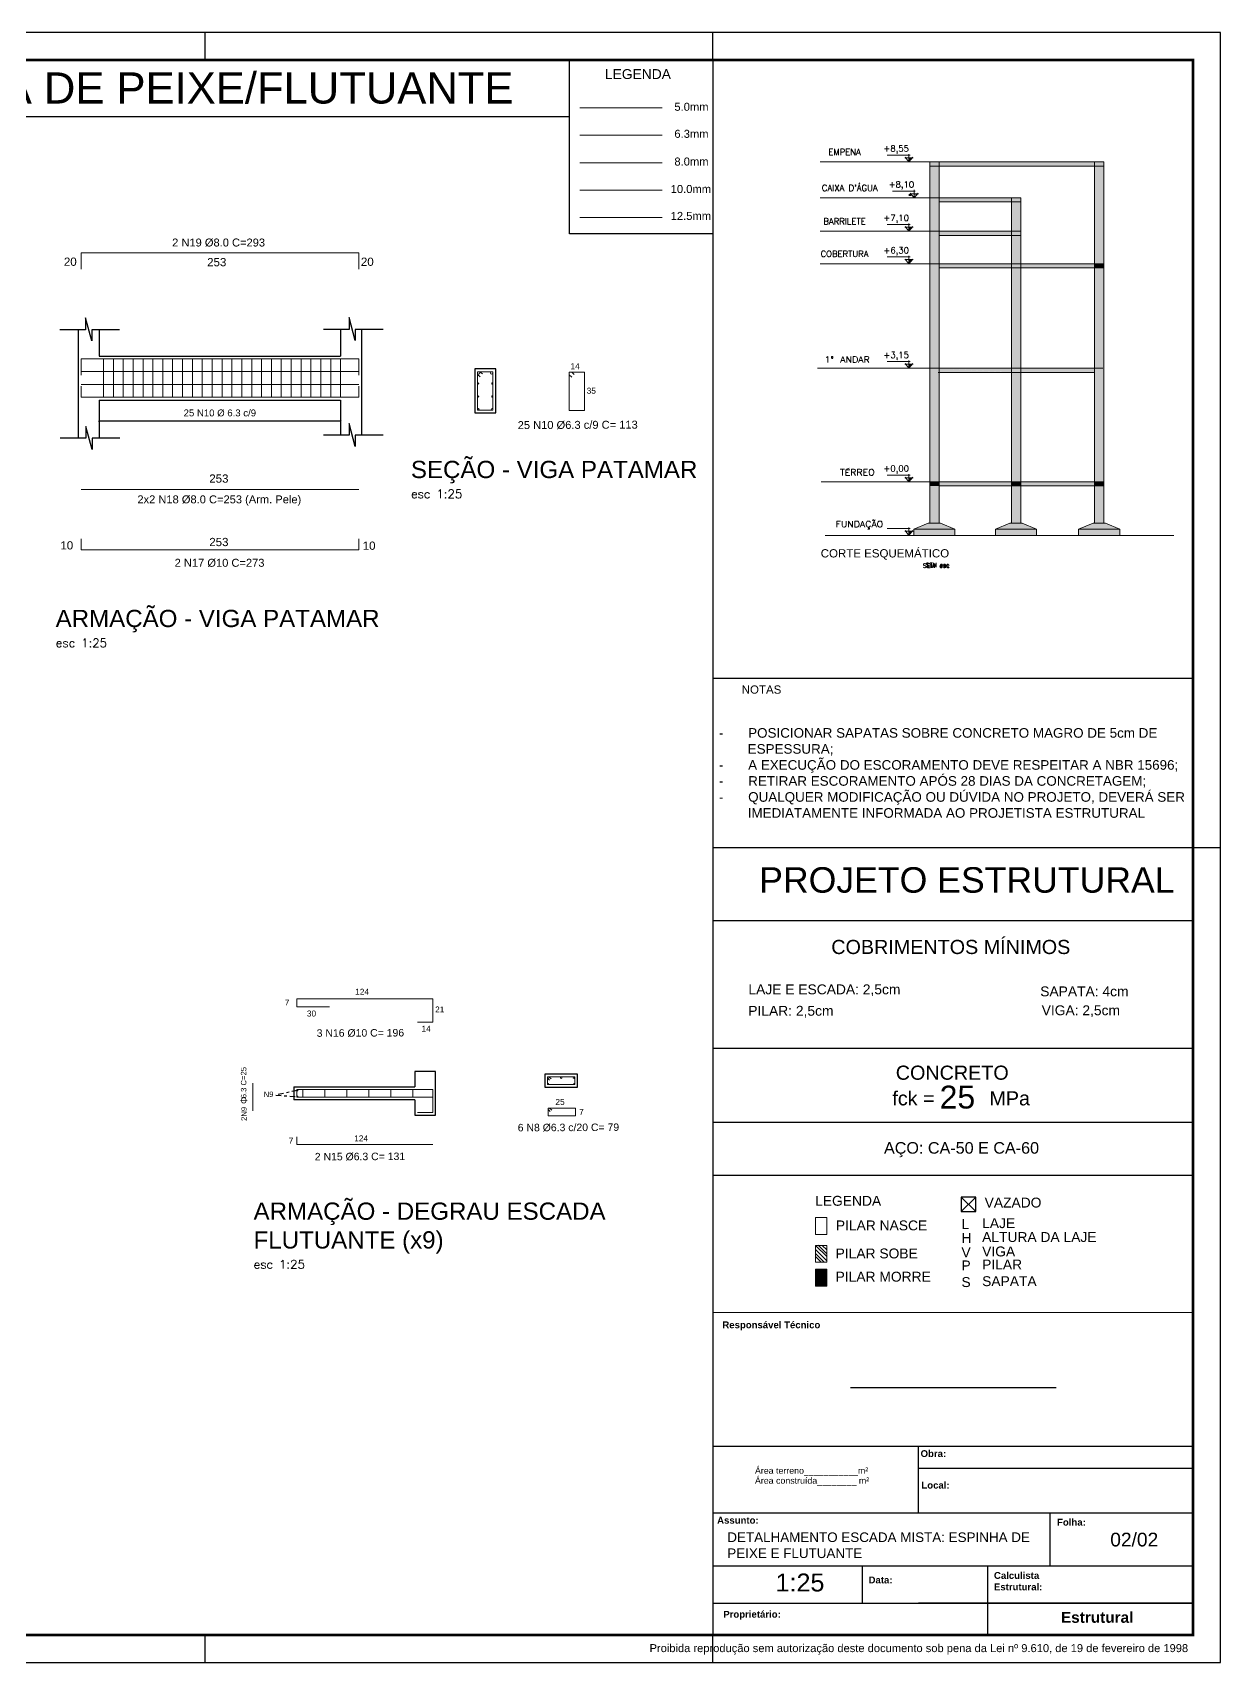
# Model space of a CAD drawing. Header units: millimetres. Extents: x 347 to 1066, y -69 to -9.
# Drawn here: x 656.5 to 699.8, y -68.5 to -9.1 of the extents above; entities that cross this region are included whole.
import ezdxf

# ---------------------------------------------------------------- set-up
doc = ezdxf.new("R2010")
doc.units = ezdxf.units.MM
doc.linetypes.add('CYPE_RAYAPUNTO', pattern=[0.4125, 0.2025, -0.105, 0, -0.105])
for name, color, linetype, lineweight in [('ARM_LONGITUDINAL_Ø10', 33, 'Continuous', 9), ('ARM_LONGITUDINAL_Ø12_5', 34, 'Continuous', 9), ('ARM_LONGITUDINAL_Ø6_3', 31, 'Continuous', 9), ('ARM_LONGITUDINAL_Ø8', 32, 'Continuous', 9), ('ARM_TRANSVERSAL_Ø5', 120, 'Continuous', 9), ('G-ANNO-TEXT', 231, 'Continuous', 30)]:
    doc.layers.add(name, color=color, linetype=linetype, lineweight=lineweight)
for name, color, linetype in [('ARQ-FOLHA', 7, 'Continuous'), ('ARQ-TEXTO4', 1, 'Continuous'), ('Camada 1', 7, 'Continuous'), ('COTA CYPE', 31, 'Continuous'), ('PDF_0', 1, 'Continuous'), ('PDF_1', 7, 'Continuous'), ('PDF_3', 7, 'Continuous'), ('PDF_ARQ-NIVEL', 7, 'Continuous'), ('PDF_ARQ-TEXTO3', 7, 'Continuous'), ('PDF_ARQ-TEXTO4', 7, 'Continuous'), ('PDF_PILAR_BETAO', 7, 'Continuous'), ('PDF_REF_REFERENCIAS', 7, 'Continuous'), ('PDF_Text', 7, 'Continuous')]:
    doc.layers.add(name, color=color, linetype=linetype)
doc.styles.add('ARIAL', font='arial.ttf')
doc.styles.add('Arial_1', font='arial.ttf')
doc.styles.add('Arial_2', font='arial.ttf', dxfattribs={"height": 5})
doc.styles.add('Arial_3', font='arial.ttf', dxfattribs={"height": 2.3})
doc.styles.add('Arial_B', font='arialbd.ttf', dxfattribs={"height": 2.5})
doc.styles.add('Arial_B_1', font='arialbd.ttf', dxfattribs={"height": 4})
doc.styles.add('PDF Arial', font='arial.ttf')
doc.styles.add('ROMANS', font='romans.shx')
doc.styles.get("Standard").update_dxf_attribs({"font": 'arial.ttf'})
doc.styles.add('TQS_ARIAL', font='arial.ttf')
doc.dimstyles.new('Copy of 1-50', dxfattribs={"dimscale": 0.05, "dimtxt": 7.5, "dimasz": 0.8, "dimexe": 0.1, "dimexo": 0.2, "dimgap": 0.3, "dimtad": 1, "dimdec": 1, "dimlfac": 25, "dimzin": 1, "dimtxsty": 'Standard', "dimblk": 'OBLIQUE', "dimcen": 10, "dimdle": 0.1, "dimclrd": 7, "dimclre": 8, "dimclrt": 256, "dimadec": 0, "dimazin": 2, "dimtfac": 1, "dimtdec": 1, "dimtmove": 2, "dimatfit": 0, "dimldrblk": 'OBLIQUE', "dimfxl": 0, "dimlwd": -1, "dimlwe": -1, "dimarcsym": 0})

# ---------------------------------------------------------------- blocks, each defined once
blk = doc.blocks.new('FOLHA A1')
at = {"layer": 'ARQ-FOLHA'}
for p, q in [((841, 0), (0, 0)), ((471, -10), (471, 0)), ((656, -10), (656, 0)), ((841, -594), (841, 0)), ((831, -297), (841, -297)), ((471, -594), (471, -584)), ((656, -594), (656, -584)), ((0, -594), (841, -594))]:
    blk.add_line(p, q, dxfattribs=at)
at = {"layer": 'ARQ-FOLHA', "const_width": 1}
blk.add_lwpolyline([(25, -10), (25, -584), (831, -584), (831, -10), (25, -10)], dxfattribs=at)
blk = doc.blocks.new('_OBLIQUE')
at = {"color": 0, "linetype": 'ByBlock'}
blk.add_line((-0.5, -0.5), (0.5, 0.5), dxfattribs=at)
blk = doc.blocks.new('*D407')
at = {"color": 7}
blk.add_line((667.694, -23.302), (658.884, -23.302), dxfattribs=at)
at = {"color": 8}
for p, q in [((658.889, -23.298), (658.889, -23.307)), ((667.689, -23.298), (667.689, -23.307))]:
    blk.add_line(p, q, dxfattribs=at)
at = {"layer": 'Defpoints', "color": 0}
for p in [(658.889, -22.535), (667.689, -22.535), (658.889, -23.302)]:
    blk.add_point(p, dxfattribs=at)
at = {"color": 7, "xscale": 0.04000000000000001, "yscale": 0.04000000000000001, "zscale": 0.04000000000000001, "rotation": 180}
blk.add_blockref('_OBLIQUE', (658.889, -23.302), dxfattribs=at)
at = {"color": 7, "xscale": 0.04000000000000001, "yscale": 0.04000000000000001, "zscale": 0.04000000000000001}
blk.add_blockref('_OBLIQUE', (667.689, -23.302), dxfattribs=at)
at = {"insert": (663.289, -23.01), "char_height": 0.25, "attachment_point": 5}
blk.add_mtext('25 N10 %%C 6.3 c/9 ', dxfattribs=at)

msp = doc.modelspace()

# ---------------------------------------------------------------- hatches: boundary and pattern name
at = {"layer": 'PDF_0'}
h = msp.add_hatch(color=8, dxfattribs=at)
h.dxf.hatch_style = 1
h.paths.add_polyline_path([(689.5035, -13.859), (689.164, -13.859), (689.164, -14.0075), (689.5035, -14.0075)])
h.paths.add_polyline_path([(695.5055, -14.0075), (695.1659, -14.0075), (695.1659, -17.5707), (695.5055, -17.5707)])
h.paths.add_polyline_path([(692.479, -15.3182), (692.1395, -15.3182), (692.1395, -16.3866), (692.479, -16.3866)])
h.paths.add_polyline_path([(692.479, -15.1696), (692.1395, -15.1696), (692.1395, -15.3182), (692.479, -15.3182)])
h.paths.add_polyline_path([(695.5055, -13.859), (695.1659, -13.859), (695.1659, -14.0075), (695.5055, -14.0075)])
h = msp.add_hatch(color=8, dxfattribs=at)
h.dxf.hatch_style = 1
h.paths.add_polyline_path([(689.5035, -14.0075), (689.164, -14.0075), (689.164, -15.1696), (689.5035, -15.1696)])
h.paths.add_polyline_path([(689.5035, -15.1696), (689.164, -15.1696), (689.164, -16.3866), (689.5035, -16.3866)])
h = msp.add_hatch(color=8, dxfattribs=at)
h.dxf.hatch_style = 1
h.paths.add_polyline_path([(695.1659, -13.859), (689.5035, -13.859), (689.5035, -14.0075), (695.1659, -14.0075)])

# ---------------------------------------------------------------- linework, layer by layer
for p, q in [((681.2536, -10.1447), (681.2536, -67.5447)), ((618.1536, -12.2034), (676.0273, -12.2034)), ((658.6216, -20.3835), (658.3959, -19.5428)), ((658.3959, -19.5428), (658.3959, -19.9728)), ((668.2231, -20.3719), (667.9974, -19.5311)), ((667.9974, -19.5311), (667.9974, -19.9611)), ((658.3959, -19.9728), (657.4606, -19.9728)), ((658.1291, -19.9728), (658.1291, -23.9252)), ((659.6375, -19.9728), (658.6216, -19.9728)), ((658.6216, -19.9728), (658.6216, -20.3835)), ((658.8891, -19.9728), (658.8891, -20.9352)), ((667.9974, -19.9611), (667.0621, -19.9611)), ((667.6891, -19.9611), (667.6891, -20.9352)), ((669.239, -19.9611), (668.2231, -19.9611)), ((668.2231, -19.9611), (668.2231, -20.3719)), ((668.4491, -19.9611), (668.4491, -23.8187)), ((658.8891, -20.9352), (667.6891, -20.9352)), ((658.8891, -22.5352), (667.6891, -22.5352)), ((658.8891, -22.5352), (658.8891, -23.9252)), ((667.6891, -22.5352), (667.6891, -23.8187)), ((658.6323, -24.3359), (658.4066, -23.4952)), ((658.4066, -23.4952), (658.4066, -23.9252)), ((668.2232, -24.2294), (667.9975, -23.3887)), ((667.9975, -23.3887), (667.9975, -23.8187)), ((658.4066, -23.9252), (657.4713, -23.9252)), ((659.6482, -23.9252), (658.6323, -23.9252)), ((658.6323, -23.9252), (658.6323, -24.3359)), ((667.9975, -23.8187), (667.0622, -23.8187)), ((669.2391, -23.8187), (668.2232, -23.8187)), ((668.2232, -23.8187), (668.2232, -24.2294)), ((681.2536, -32.6781), (698.7536, -32.6781)), ((665.9911, -47.5645), (670.3911, -47.5645)), ((665.9911, -47.5645), (665.9911, -48.0445)), ((670.3911, -48.0445), (665.9911, -48.0445)), ((681.2536, -48.8546), (698.7536, -48.8546)), ((681.2536, -50.785), (698.7536, -50.785)), ((690.8355, -51.59), (690.3105, -52.115)), ((690.3105, -51.59), (690.8355, -52.115)), ((681.2536, -55.7935), (698.7536, -55.7833)), ((693.7705, -58.5405), (686.2705, -58.5405)), ((681.2536, -60.6616), (698.7536, -60.6616)), ((688.7536, -63.0889), (688.7536, -60.6616)), ((688.7536, -61.4667), (698.7536, -61.4667)), ((681.2536, -63.0889), (698.7536, -63.0889)), ((681.2536, -63.0889), (698.7536, -63.0889)), ((693.5536, -65.0244), (693.5536, -63.0889)), ((681.2536, -65.0244), (698.7536, -65.0244)), ((686.7091, -66.3866), (686.7091, -65.0244)), ((691.2806, -67.5447), (691.2806, -65.0244)), ((681.2536, -66.3866), (698.7536, -66.3866)), ((698.7536, -66.3866), (688.7536, -66.3866)), ((698.7536, -66.3866), (688.7536, -66.3866))]:
    msp.add_line(p, q)
at = {"color": 8, "lineweight": 25}
for p, q in [((698.7536, -67.5447), (698.7536, -66.3866)), ((688.7536, -67.5447), (698.7536, -67.5447))]:
    msp.add_line(p, q, dxfattribs=at)
for points in [[(676.0273, -10.1447), (681.2536, -10.1447), (681.2536, -16.4746), (676.0273, -16.4746)], [(672.5813, -21.4053), (672.5813, -23.0053), (673.3413, -23.0053), (673.3413, -21.4053)], [(675.1274, -47.104), (675.1274, -47.584), (676.3274, -47.584), (676.3274, -47.104)]]:
    msp.add_lwpolyline(points, close=True)
for points in [[(670.3911, -48.0445), (670.3911, -48.6045), (671.1511, -48.6045), (671.1511, -47.0045), (670.3911, -47.0045), (670.3911, -47.5645)], [(690.3105, -52.115), (690.8355, -52.115), (690.8355, -51.59), (690.3105, -51.59), (690.3105, -52.115)]]:
    msp.add_lwpolyline(points)
at = {"layer": 'ARM_LONGITUDINAL_Ø10'}
msp.add_line((676.412, -14.8889), (679.412, -14.8889), dxfattribs=at)
for points in [[(658.2291, -22.0352), (658.2291, -22.4352), (668.3491, -22.4352), (668.3491, -22.0352)], [(658.2291, -27.5985), (658.2291, -27.9985), (668.3491, -27.9985), (668.3491, -27.5985)], [(670.4911, -45.2061), (671.0511, -45.2061), (671.0511, -44.3661), (666.0911, -44.3661), (666.0911, -44.6461), (667.2911, -44.6461)], [(670.4911, -48.5045), (671.0511, -48.5045), (671.0511, -47.6645), (666.0911, -47.6645), (666.0911, -47.9445), (667.2911, -47.9445)]]:
    msp.add_lwpolyline(points, dxfattribs=at)
for centre in [(672.7108, -22.8758), (673.2115, -22.8758), (675.2569, -47.2328), (675.7274, -47.2338), (676.1988, -47.2338)]:
    msp.add_circle(centre, 0.0295, dxfattribs=at)
at = {"layer": 'ARM_LONGITUDINAL_Ø12_5'}
msp.add_line((676.412, -15.8889), (679.412, -15.8889), dxfattribs=at)
for centre in [(672.7252, -21.5504), (673.1985, -21.5488)]:
    msp.add_circle(centre, 0.0422, dxfattribs=at)
at = {"layer": 'ARM_LONGITUDINAL_Ø6_3'}
for p, q in [((676.412, -12.8889), (679.412, -12.8889)), ((659.0491, -21.0352), (659.0491, -22.4352)), ((659.4091, -21.0352), (659.4091, -22.4352)), ((659.7691, -21.0352), (659.7691, -22.4352)), ((660.1291, -21.0352), (660.1291, -22.4352)), ((660.4891, -21.0352), (660.4891, -22.4352)), ((660.8491, -21.0352), (660.8491, -22.4352)), ((661.2091, -21.0352), (661.2091, -22.4352)), ((661.5691, -21.0352), (661.5691, -22.4352)), ((661.9291, -21.0352), (661.9291, -22.4352)), ((662.2891, -21.0352), (662.2891, -22.4352)), ((662.6491, -21.0352), (662.6491, -22.4352)), ((663.0091, -21.0352), (663.0091, -22.4352)), ((663.3691, -21.0352), (663.3691, -22.4352)), ((663.7291, -21.0352), (663.7291, -22.4352)), ((664.0891, -21.0352), (664.0891, -22.4352)), ((664.4491, -21.0352), (664.4491, -22.4352)), ((664.8091, -21.0352), (664.8091, -22.4352)), ((665.1691, -21.0352), (665.1691, -22.4352)), ((665.5291, -21.0352), (665.5291, -22.4352)), ((665.8891, -21.0352), (665.8891, -22.4352)), ((666.2491, -21.0352), (666.2491, -22.4352)), ((666.6091, -21.0352), (666.6091, -22.4352)), ((666.9691, -21.0352), (666.9691, -22.4352)), ((667.3291, -21.0352), (667.3291, -22.4352)), ((667.6891, -21.0352), (667.6891, -22.4352)), ((672.6813, -21.61), (672.775, -21.6902)), ((672.7701, -21.5066), (672.8637, -21.5868)), ((676.023, -21.6234), (676.1167, -21.7035)), ((676.1117, -21.52), (676.2054, -21.6001)), ((664.4864, -47.4382), (664.4864, -48.4382)), ((675.2274, -47.2628), (675.3039, -47.3262)), ((675.2802, -47.204), (675.3673, -47.2775)), ((666.3167, -47.6645), (666.3167, -47.9445)), ((667.1167, -47.6645), (667.1167, -47.9445)), ((667.9167, -47.6645), (667.9167, -47.9445)), ((668.7167, -47.6645), (668.7167, -47.9445)), ((669.5167, -47.6645), (669.5167, -47.9445)), ((670.3167, -47.6645), (670.3167, -47.9445)), ((675.2526, -48.3993), (675.3291, -48.4627)), ((675.3054, -48.3405), (675.3925, -48.414))]:
    msp.add_line(p, q, dxfattribs=at)
for points in [[(672.6813, -21.5053), (672.6813, -22.9053), (673.2413, -22.9053), (673.2413, -21.5053)], [(676.023, -21.5186), (676.023, -22.9186), (676.583, -22.9186), (676.583, -21.5186)], [(675.2274, -47.204), (675.2274, -47.484), (676.2274, -47.484), (676.2274, -47.204)], [(675.2526, -48.3405), (675.2526, -48.6205), (676.2526, -48.6205), (676.2526, -48.3405)]]:
    msp.add_lwpolyline(points, close=True, dxfattribs=at)
for points in [[(666.0911, -47.6645), (666.0911, -47.9445), (671.0511, -47.9445)], [(666.0911, -49.3861), (666.0911, -49.6661), (671.0511, -49.6661)]]:
    msp.add_lwpolyline(points, dxfattribs=at)
for centre in [(675.2484, -47.463), (676.2061, -47.463), (666.1121, -47.693), (666.1121, -47.9235)]:
    msp.add_circle(centre, 0.021, dxfattribs=at)
at = {"layer": 'ARM_LONGITUDINAL_Ø8'}
for p, q in [((676.412, -13.8889), (679.412, -13.8889)), ((668.3491, -21.4952), (658.2291, -21.4952)), ((668.3491, -21.9652), (658.2291, -21.9652)), ((668.3491, -25.8031), (658.2291, -25.8031))]:
    msp.add_line(p, q, dxfattribs=at)
for points in [[(658.2291, -17.7712), (658.2291, -17.1712), (668.3491, -17.1712), (668.3491, -17.7712)], [(658.2291, -21.6352), (658.2291, -21.0352), (668.3491, -21.0352), (668.3491, -21.6352)]]:
    msp.add_lwpolyline(points, dxfattribs=at)
for centre in [(672.7018, -21.9349), (673.2196, -21.9349), (672.7018, -22.405), (673.2196, -22.405)]:
    msp.add_circle(centre, 0.021, dxfattribs=at)
at = {"layer": 'ARM_TRANSVERSAL_Ø5'}
msp.add_line((676.412, -11.8889), (679.412, -11.8889), dxfattribs=at)
at = {"layer": 'Camada 1', "color": 0, "lineweight": 25}
for p, q in [((681.2536, -38.8447), (698.7536, -38.8447)), ((681.2536, -41.504), (698.7536, -41.504)), ((681.2536, -46.1574), (698.7536, -46.1574)), ((698.7536, -67.5447), (698.7536, -49.8315))]:
    msp.add_line(p, q, dxfattribs=at)
at = {"layer": 'COTA CYPE', "color": 252, "linetype": 'CYPE_RAYAPUNTO'}
for p, q in [((666.1108, -47.697), (665.3271, -47.8653)), ((665.3271, -47.8653), (666.1108, -47.9275))]:
    msp.add_line(p, q, dxfattribs=at)
at = {"layer": 'PDF_0', "color": 7, "lineweight": 18}
for p, q in [((695.5055, -13.859), (685.1613, -13.859)), ((689.164, -15.1696), (689.164, -13.859)), ((689.5035, -16.3866), (689.5035, -13.859)), ((695.5055, -17.5707), (695.5055, -13.859)), ((689.164, -16.3866), (689.164, -15.1696)), ((692.1395, -16.5351), (692.1395, -15.1696)), ((692.479, -16.3866), (692.479, -15.1696)), ((695.5055, -17.5707), (685.1613, -17.5707)), ((695.5055, -27.0193), (695.5055, -17.5707))]:
    msp.add_line(p, q, dxfattribs=at)
for points in [[(695.5055, -14.0075), (695.1659, -14.0075), (689.164, -14.0075)], [(695.1659, -27.0193), (695.1659, -13.859)], [(692.479, -15.1696), (685.1613, -15.1696)], [(692.479, -15.3182), (689.5035, -15.3182)], [(692.479, -16.3866), (685.1613, -16.3866)], [(689.164, -27.0193), (689.164, -16.3866)], [(689.5035, -27.0193), (689.5035, -16.4035)], [(692.479, -16.5351), (689.5035, -16.5351)], [(692.1395, -27.0193), (692.1395, -16.5351)], [(692.479, -27.0193), (692.479, -16.3866)], [(695.5055, -17.7192), (695.1659, -17.7192), (689.5035, -17.7192)], [(695.5055, -24.0705), (695.5055, -17.5707)], [(695.4741, -21.381), (685.0747, -21.381)], [(695.1345, -21.5295), (695.1659, -21.5295), (689.4722, -21.5295)], [(695.5055, -25.5167), (685.208, -25.5167)], [(695.5055, -25.6695), (689.5035, -25.6695)], [(690.0808, -27.2442), (689.5587, -27.0193), (689.3338, -27.0193), (689.1045, -27.0193), (688.5825, -27.2442)], [(688.5825, -27.4692), (688.5825, -27.2442), (690.0808, -27.2442), (690.0808, -27.4692)], [(693.0563, -27.2442), (692.53, -27.0193), (692.305, -27.0193), (692.08, -27.0193), (691.5579, -27.2442)], [(691.5579, -27.4692), (691.5579, -27.2442), (693.0563, -27.2442), (693.0563, -27.4692)], [(696.0827, -27.2442), (695.5606, -27.0193), (695.3357, -27.0193), (695.1107, -27.0193), (694.5844, -27.2442)], [(694.5844, -27.4692), (694.5844, -27.2442), (696.0827, -27.2442), (696.0827, -27.4692)], [(698.0565, -27.4692), (685.3438, -27.4692)]]:
    msp.add_lwpolyline(points, dxfattribs=at)
at = {"layer": 'PDF_0', "color": 8}
for points in [[(692.1395, -15.1696), (689.164, -15.1696), (692.1395, -15.3182)], [(689.5035, -15.1696), (692.1395, -15.3182), (689.5035, -15.3182)], [(689.5035, -15.8474), (689.6733, -15.8474), (689.6733, -15.8474)], [(689.5035, -16.3866), (689.164, -16.3866), (689.5035, -17.5707)], [(689.164, -16.3866), (689.5035, -17.5707), (689.164, -17.5707)], [(692.1395, -16.3866), (689.164, -16.3866), (692.1395, -16.5351)], [(689.5035, -16.3866), (692.1395, -16.5351), (689.5035, -16.5351)], [(692.479, -16.3866), (692.1395, -16.3866), (692.479, -17.7192)], [(692.1395, -16.3866), (692.479, -17.7192), (692.1395, -17.7192)], [(689.5035, -17.5707), (689.164, -17.5707), (689.5035, -21.7686)], [(689.164, -17.5707), (689.5035, -21.7686), (689.164, -21.7686)], [(692.1395, -17.5707), (689.5035, -17.5707), (692.1395, -17.7192)], [(689.5035, -17.5707), (692.1395, -17.7192), (689.5035, -17.7192)], [(692.479, -17.7192), (692.1395, -17.7192), (692.479, -21.7686)], [(692.1395, -17.7192), (692.479, -21.7686), (692.1395, -21.7686)], [(695.1659, -17.5707), (692.479, -17.5707), (695.1659, -17.7192)], [(692.479, -17.5707), (695.1659, -17.7192), (692.479, -17.7192)], [(695.5055, -17.5707), (695.1659, -17.5707), (695.5055, -17.7192)], [(695.1659, -17.5707), (695.5055, -17.7192), (695.1659, -17.7192)], [(695.5055, -17.5707), (695.1659, -17.5707), (695.5055, -21.7686)], [(695.1659, -17.5707), (695.5055, -21.7686), (695.1659, -21.7686)], [(692.1395, -21.381), (689.4722, -21.381), (692.1395, -21.5295)], [(689.4722, -21.381), (692.1081, -21.5295), (689.4722, -21.5295)], [(695.16, -21.381), (692.4731, -21.381), (695.16, -21.5295)], [(692.4731, -21.381), (695.16, -21.5295), (692.4731, -21.5295)], [(689.5035, -21.7686), (689.15, -21.7686), (689.5035, -25.5167)], [(689.164, -21.9172), (689.5035, -25.5167), (689.164, -25.5167)], [(692.479, -21.7686), (692.1395, -21.7686), (692.479, -25.5167)], [(692.146, -21.841), (692.479, -25.5167), (692.1395, -25.5167)], [(695.5055, -21.7686), (695.1659, -21.7686), (695.5055, -25.5167)], [(695.1687, -21.7996), (695.5055, -25.5167), (695.1659, -25.5167)], [(689.5035, -25.5167), (689.164, -25.5167), (689.5035, -25.6695)], [(689.164, -25.5167), (689.5035, -25.6695), (689.164, -25.6695)], [(692.1395, -25.5167), (689.5035, -25.5167), (692.1395, -25.6695)], [(689.5035, -25.5167), (692.1395, -25.6695), (689.5035, -25.6695)], [(692.479, -25.5167), (692.1395, -25.5167), (692.479, -25.6695)], [(692.1395, -25.5167), (692.479, -25.6695), (692.1395, -25.6695)], [(695.1659, -25.5167), (692.479, -25.5167), (695.1659, -25.6695)], [(692.479, -25.5167), (695.1659, -25.6695), (692.479, -25.6695)], [(695.5055, -25.5167), (695.1659, -25.5167), (695.5055, -25.6695)], [(695.1659, -25.5167), (695.5055, -25.6695), (695.1659, -25.6695)], [(689.5035, -25.6695), (689.164, -25.6695), (689.5035, -27.0193)], [(689.164, -25.6695), (689.5035, -27.0193), (689.164, -27.0193)], [(692.479, -25.6695), (692.1395, -25.6695), (692.479, -27.0193)], [(692.1395, -25.6695), (692.479, -27.0193), (692.1395, -27.0193)], [(695.5055, -25.6695), (695.1659, -25.6695), (695.5055, -27.0193)], [(695.1659, -25.6695), (695.5055, -27.0193), (695.1659, -27.0193)], [(689.1045, -27.0193), (690.0808, -27.2442), (688.5825, -27.2442)], [(690.0808, -27.2442), (688.5825, -27.2442), (690.0808, -27.4692)], [(688.5825, -27.2442), (690.0808, -27.4692), (688.5825, -27.4692)], [(689.5587, -27.0193), (689.1045, -27.0193), (690.0808, -27.2442)], [(692.08, -27.0193), (693.0563, -27.2442), (691.5579, -27.2442)], [(693.0563, -27.2442), (691.5579, -27.2442), (693.0563, -27.4692)], [(691.5579, -27.2442), (693.0563, -27.4692), (691.5579, -27.4692)], [(692.53, -27.0193), (692.08, -27.0193), (693.0563, -27.2442)], [(695.1107, -27.0193), (696.0827, -27.2442), (694.5844, -27.2442)], [(696.0827, -27.2442), (694.5844, -27.2442), (696.0827, -27.4692)], [(694.5844, -27.2442), (696.0827, -27.4692), (694.5844, -27.4692)], [(695.5606, -27.0193), (695.1107, -27.0193), (696.0827, -27.2442)]]:
    msp.add_solid(points, dxfattribs=at)
at = {"layer": 'PDF_1', "lineweight": 18}
msp.add_lwpolyline([(685.0018, -53.3442), (685.405, -53.3442), (685.405, -53.9597), (685.0018, -53.9597)], close=True, dxfattribs=at)
for points in [[(685.405, -53.7559), (685.0018, -53.3484)], [(685.405, -53.6498), (685.0951, -53.3399)], [(685.405, -53.5097), (685.2437, -53.3484)], [(685.405, -53.9045), (685.0018, -53.497)], [(685.3116, -53.9597), (685.0018, -53.6456)], [(685.2034, -53.9597), (685.0018, -53.7508)]]:
    msp.add_lwpolyline(points, dxfattribs=at)
at = {"layer": 'PDF_1'}
for points in [[(685.0018, -54.2143), (685.405, -54.8341), (685.0018, -54.8341)], [(685.0018, -54.2143), (685.405, -54.2143), (685.405, -54.8341)]]:
    msp.add_solid(points, dxfattribs=at)
at = {"layer": 'PDF_3', "lineweight": 18}
msp.add_lwpolyline([(685.0018, -54.2143), (685.405, -54.2143), (685.405, -54.8341), (685.0018, -54.8341)], close=True, dxfattribs=at)
at = {"layer": 'PDF_ARQ-NIVEL', "lineweight": 18}
for points in [[(688.4424, -13.6085), (687.6104, -13.6085)], [(688.4042, -13.859), (688.4042, -13.5703)], [(688.557, -13.7062), (688.2471, -13.7062)], [(688.2599, -13.6849), (688.4042, -13.859), (688.5485, -13.6849)], [(688.4042, -13.7147), (688.5188, -13.7147)], [(688.4042, -13.7274), (688.5103, -13.7274)], [(688.4042, -13.7359), (688.5018, -13.7359)], [(688.4042, -13.7444), (688.4976, -13.7444)], [(688.4042, -13.7529), (688.4891, -13.7529)], [(688.4042, -13.7614), (688.4806, -13.7614)], [(688.4042, -13.7741), (688.4721, -13.7741)], [(688.4042, -13.7826), (688.4636, -13.7826)], [(688.4042, -13.7911), (688.4551, -13.7911)], [(688.4042, -13.7996), (688.4509, -13.7996)], [(688.4042, -13.808), (688.4424, -13.808)], [(688.4042, -13.8208), (688.4339, -13.8208)], [(688.4042, -13.8293), (688.4254, -13.8293)], [(688.4042, -13.8378), (688.4169, -13.8378)], [(688.4042, -13.8462), (688.4084, -13.8462)], [(688.6325, -14.9192), (687.8006, -14.9192)], [(688.4042, -15.0466), (688.5018, -15.0466)], [(688.4042, -15.055), (688.4976, -15.055)], [(688.4042, -15.0635), (688.4891, -15.0635)], [(688.4042, -15.072), (688.4806, -15.072)], [(688.4042, -15.0848), (688.4721, -15.0848)], [(688.7471, -15.0168), (688.4373, -15.0168)], [(688.45, -14.9956), (688.5943, -15.1696), (688.7386, -14.9956)], [(688.5943, -15.1696), (688.5943, -14.881)], [(688.5943, -15.0253), (688.7089, -15.0253)], [(688.5943, -15.0381), (688.7004, -15.0381)], [(688.4424, -16.1362), (687.6104, -16.1362)], [(688.557, -16.2338), (688.2471, -16.2338)], [(688.2599, -16.2126), (688.4042, -16.3866), (688.5485, -16.2126)], [(688.4042, -16.3866), (688.4042, -16.098)], [(688.4042, -16.2423), (688.5188, -16.2423)], [(688.4042, -16.255), (688.5103, -16.255)], [(688.4042, -16.2635), (688.5018, -16.2635)], [(688.4042, -16.272), (688.4976, -16.272)], [(688.4042, -16.2805), (688.4891, -16.2805)], [(688.4042, -16.289), (688.4806, -16.289)], [(688.4042, -16.3017), (688.4721, -16.3017)], [(688.4042, -16.3102), (688.4636, -16.3102)], [(688.4042, -16.3187), (688.4551, -16.3187)], [(688.4042, -16.3272), (688.4509, -16.3272)], [(688.4042, -16.3356), (688.4424, -16.3356)], [(688.4042, -16.3484), (688.4339, -16.3484)], [(688.4042, -16.3569), (688.4254, -16.3569)], [(688.4042, -16.3654), (688.4169, -16.3654)], [(688.4042, -16.3739), (688.4084, -16.3739)], [(688.4424, -17.3203), (687.6104, -17.3203)], [(688.557, -17.4179), (688.2471, -17.4179)], [(688.2599, -17.3967), (688.4042, -17.5707), (688.5485, -17.3967)], [(688.4042, -17.5707), (688.4042, -17.282)], [(688.4042, -17.4264), (688.5188, -17.4264)], [(688.4042, -17.4391), (688.5103, -17.4391)], [(688.4042, -17.4476), (688.5018, -17.4476)], [(688.4042, -17.4561), (688.4976, -17.4561)], [(688.4042, -17.4646), (688.4891, -17.4646)], [(688.4042, -17.4731), (688.4806, -17.4731)], [(688.4042, -17.4858), (688.4721, -17.4858)], [(688.4042, -17.4943), (688.4636, -17.4943)], [(688.4042, -17.5028), (688.4551, -17.5028)], [(688.4042, -17.5113), (688.4509, -17.5113)], [(688.4042, -17.5197), (688.4424, -17.5197)], [(688.4042, -17.5325), (688.4339, -17.5325)], [(688.4042, -17.541), (688.4254, -17.541)], [(688.4042, -17.5495), (688.4169, -17.5495)], [(688.4042, -17.558), (688.4084, -17.558)], [(688.4424, -21.1305), (687.6104, -21.1305)], [(688.557, -21.2324), (688.2471, -21.2324)], [(688.2599, -21.2069), (688.4042, -21.381), (688.5485, -21.2069)], [(688.4042, -21.381), (688.4042, -21.0923)], [(688.4042, -21.2409), (688.5188, -21.2409)], [(688.4042, -21.2494), (688.5103, -21.2494)], [(688.4042, -21.2579), (688.5018, -21.2579)], [(688.4042, -21.2706), (688.4976, -21.2706)], [(688.4042, -21.2791), (688.4891, -21.2791)], [(688.4042, -21.2876), (688.4806, -21.2876)], [(688.4042, -21.2961), (688.4721, -21.2961)], [(688.4042, -21.3046), (688.4636, -21.3046)], [(688.4042, -21.3173), (688.4551, -21.3173)], [(688.4042, -21.3258), (688.4509, -21.3258)], [(688.4042, -21.3343), (688.4424, -21.3343)], [(688.4042, -21.3428), (688.4339, -21.3428)], [(688.4042, -21.3513), (688.4254, -21.3513)], [(688.4042, -21.364), (688.4169, -21.364)], [(688.4042, -21.3725), (688.4084, -21.3725)], [(688.4424, -25.2705), (687.6104, -25.2705)], [(688.557, -25.3681), (688.2471, -25.3681)], [(688.2599, -25.3469), (688.4042, -25.5167), (688.5485, -25.3469)], [(688.4042, -25.5167), (688.4042, -25.2323)], [(688.4042, -25.3766), (688.5188, -25.3766)], [(688.4042, -25.3893), (688.5103, -25.3893)], [(688.4042, -25.3978), (688.5018, -25.3978)], [(688.4042, -25.4063), (688.4976, -25.4063)], [(688.4042, -25.4148), (688.4891, -25.4148)], [(688.4042, -25.4233), (688.4806, -25.4233)], [(688.4042, -25.436), (688.4721, -25.436)], [(688.4042, -25.4445), (688.4636, -25.4445)], [(688.4042, -25.453), (688.4551, -25.453)], [(688.4042, -25.4615), (688.4509, -25.4615)], [(688.4042, -25.47), (688.4424, -25.47)], [(688.4042, -25.4827), (688.4339, -25.4827)], [(688.4042, -25.4912), (688.4254, -25.4912)], [(688.4042, -25.4997), (688.4169, -25.4997)], [(688.4042, -25.5082), (688.4084, -25.5082)], [(688.4424, -27.2188), (687.6104, -27.2188)], [(688.557, -27.3206), (688.2471, -27.3206)], [(688.2599, -27.2952), (688.4042, -27.4692), (688.5485, -27.2952)], [(688.4042, -27.4692), (688.4042, -27.1805)], [(688.4042, -27.3291), (688.5188, -27.3291)], [(688.4042, -27.3376), (688.5103, -27.3376)], [(688.4042, -27.3461), (688.5018, -27.3461)], [(688.4042, -27.3546), (688.4976, -27.3546)], [(688.4042, -27.3673), (688.4891, -27.3673)], [(688.4042, -27.3758), (688.4806, -27.3758)], [(688.4042, -27.3843), (688.4721, -27.3843)], [(688.4042, -27.3928), (688.4636, -27.3928)], [(688.4042, -27.4013), (688.4551, -27.4013)], [(688.4042, -27.414), (688.4509, -27.414)], [(688.4042, -27.4225), (688.4424, -27.4225)], [(688.4042, -27.431), (688.4339, -27.431)], [(688.4042, -27.4395), (688.4254, -27.4395)], [(688.4042, -27.448), (688.4169, -27.448)], [(688.4042, -27.4607), (688.4084, -27.4607)]]:
    msp.add_lwpolyline(points, dxfattribs=at)
at = {"layer": 'PDF_ARQ-TEXTO3', "lineweight": 18}
for points in [[(685.3862, -20.9862), (685.4075, -20.9777), (685.4414, -20.9438), (685.4414, -21.1687)], [(685.5815, -21.0202), (685.6324, -21.0202)], [(685.9126, -21.1687), (685.9975, -20.9438), (686.0824, -21.1687)], [(685.9423, -21.0966), (686.0527, -21.0966)], [(686.1375, -21.1687), (686.1375, -20.9438), (686.2861, -21.1687), (686.2861, -20.9438)], [(686.5663, -21.1687), (686.6511, -20.9438), (686.736, -21.1687)], [(686.596, -21.0966), (686.7063, -21.0966)], [(686.7912, -21.1687), (686.7912, -20.9438), (686.8888, -20.9438), (686.9186, -20.9565), (686.9313, -20.965), (686.9398, -20.9862), (686.9398, -21.0074), (686.9313, -21.0329), (686.9186, -21.0414), (686.8888, -21.0541), (686.7912, -21.0541)], [(686.8676, -21.0541), (686.9398, -21.1687)], [(685.8998, -25.0582), (686.0484, -25.0582)], [(685.9762, -25.0582), (685.9762, -25.2832)], [(686.2437, -25.0795), (686.1036, -25.0795), (686.1036, -25.2832), (686.2437, -25.2832)], [(686.1036, -25.1771), (686.1885, -25.1771)], [(686.1248, -25.0582), (686.2224, -25.0158)], [(686.3073, -25.2832), (686.3073, -25.0582), (686.405, -25.0582), (686.4347, -25.0667), (686.4474, -25.0795), (686.4559, -25.1007), (686.4559, -25.1219), (686.4474, -25.1431), (686.4347, -25.1559), (686.405, -25.1643), (686.3073, -25.1643)], [(686.3837, -25.1643), (686.4559, -25.2832)], [(686.5323, -25.2832), (686.5323, -25.0582), (686.6299, -25.0582), (686.6596, -25.0667), (686.6724, -25.0795), (686.6809, -25.1007), (686.6809, -25.1219), (686.6724, -25.1431), (686.6596, -25.1559), (686.6299, -25.1643), (686.5323, -25.1643)], [(686.6087, -25.1643), (686.6809, -25.2832)], [(686.8973, -25.2832), (686.7573, -25.2832), (686.7573, -25.0582), (686.8973, -25.0582)], [(686.7573, -25.1643), (686.8422, -25.1643)], [(685.7725, -27.1721), (685.7725, -26.9471), (685.9083, -26.9471)], [(685.7725, -27.0532), (685.8574, -27.0532)], [(685.9635, -26.9471), (685.9635, -27.1084), (685.9762, -27.1381), (685.9975, -27.1593), (686.0272, -27.1721), (686.0484, -27.1721), (686.0824, -27.1593), (686.1036, -27.1381), (686.1121, -27.1084), (686.1121, -26.9471)], [(686.2012, -27.1721), (686.2012, -26.9471), (686.3498, -27.1721), (686.3498, -26.9471)], [(686.6299, -27.1721), (686.7148, -26.9471), (686.7997, -27.1721)], [(686.6596, -27.0957), (686.7658, -27.0957)], [(687.0035, -26.998), (686.9907, -26.9768), (686.9695, -26.9556), (686.9483, -26.9471), (686.9058, -26.9471), (686.8846, -26.9556), (686.8634, -26.9768), (686.8549, -26.998), (686.8422, -27.032), (686.8422, -27.0872), (686.8549, -27.1169), (686.8634, -27.1381), (686.8846, -27.1593), (686.9058, -27.1721), (686.9483, -27.1721), (686.9695, -27.1593), (686.9907, -27.1381), (687.0035, -27.1169)], [(686.9058, -27.2357), (686.9186, -27.2442), (686.9483, -27.2442), (686.961, -27.2357), (686.961, -27.2145), (686.9483, -27.2018), (686.927, -27.2018), (686.927, -27.1721)], [(687.0459, -27.1721), (687.1308, -26.9471), (687.2157, -27.1721)], [(687.0799, -26.9344), (687.0883, -26.9131)], [(687.0799, -27.0957), (687.186, -27.0957)], [(687.1181, -26.9131), (687.1308, -26.9259)], [(687.1605, -26.9259), (687.169, -26.9046)]]:
    msp.add_lwpolyline(points, dxfattribs=at)
for points in [[(685.6112, -20.9438), (685.6027, -20.9438), (685.59, -20.9523), (685.5857, -20.9565), (685.5815, -20.9735), (685.5815, -20.982), (685.5857, -20.9989), (685.59, -21.0032), (685.6027, -21.0074), (685.6112, -21.0074), (685.6239, -21.0032), (685.6282, -20.9989), (685.6324, -20.982), (685.6324, -20.9735), (685.6282, -20.9565), (685.6239, -20.9523)], [(686.371, -21.1687), (686.371, -20.9438), (686.4474, -20.9438), (686.4814, -20.9565), (686.5026, -20.9777), (686.5111, -20.9989), (686.5238, -21.0329), (686.5238, -21.0838), (686.5111, -21.1178), (686.5026, -21.139), (686.4814, -21.1602), (686.4474, -21.1687)], [(687.0162, -25.0582), (686.9907, -25.0667), (686.9695, -25.0879), (686.961, -25.1092), (686.9483, -25.1431), (686.9483, -25.1983), (686.961, -25.228), (686.9695, -25.2492), (686.9907, -25.2705), (687.0162, -25.2832), (687.0586, -25.2832), (687.0799, -25.2705), (687.1011, -25.2492), (687.1096, -25.228), (687.1223, -25.1983), (687.1223, -25.1431), (687.1096, -25.1092), (687.1011, -25.0879), (687.0799, -25.0667), (687.0586, -25.0582)], [(686.4347, -27.1721), (686.4347, -26.9471), (686.5111, -26.9471), (686.5408, -26.9556), (686.562, -26.9768), (686.5747, -26.998), (686.5832, -27.032), (686.5832, -27.0872), (686.5747, -27.1169), (686.562, -27.1381), (686.5408, -27.1593), (686.5111, -27.1721)], [(687.326, -26.9471), (687.3048, -26.9556), (687.2794, -26.9768), (687.2709, -26.998), (687.2581, -27.032), (687.2581, -27.0872), (687.2709, -27.1169), (687.2794, -27.1381), (687.3048, -27.1593), (687.326, -27.1721), (687.3685, -27.1721), (687.3897, -27.1593), (687.4109, -27.1381), (687.4194, -27.1169), (687.4322, -27.0872), (687.4322, -27.032), (687.4194, -26.998), (687.4109, -26.9768), (687.3897, -26.9556), (687.3685, -26.9471)]]:
    msp.add_lwpolyline(points, close=True, dxfattribs=at)
for centre, start, end in [((687.1074, -26.928), 44.985157, 135.014843), ((687.1456, -26.9068), 224.985157, 315.014843)]:
    msp.add_arc(centre, 0.0233, start, end, dxfattribs=at)
at = {"layer": 'PDF_ARQ-TEXTO4', "lineweight": 18}
for points in [[(689.0324, -28.5219), (689.0197, -28.5049), (688.9984, -28.4964), (688.9687, -28.4964), (688.9475, -28.5049), (688.9305, -28.5219), (688.9305, -28.5346), (688.939, -28.5473), (688.9475, -28.5558), (688.9602, -28.5643), (689.0027, -28.577), (689.0197, -28.5855), (689.0239, -28.5898), (689.0324, -28.6067), (689.0324, -28.628), (689.0197, -28.6407), (688.9984, -28.6492), (688.9687, -28.6492), (688.9475, -28.6407), (688.9305, -28.628)], [(689.1767, -28.6492), (689.0833, -28.6492), (689.0833, -28.4964), (689.1767, -28.4964)], [(689.2192, -28.6492), (689.2192, -28.4964), (689.2743, -28.6492), (689.3338, -28.4964), (689.3338, -28.6492)], [(689.0833, -28.5685), (689.1385, -28.5685)], [(689.5333, -28.5898), (689.6181, -28.5898), (689.6181, -28.577), (689.6097, -28.5643), (689.6054, -28.5558), (689.5884, -28.5473), (689.5672, -28.5473), (689.5545, -28.5558), (689.5417, -28.5685), (689.5333, -28.5898), (689.5333, -28.6067), (689.5417, -28.628), (689.5545, -28.6407), (689.5672, -28.6492), (689.5884, -28.6492), (689.6054, -28.6407), (689.6181, -28.628)], [(689.7412, -28.5685), (689.7328, -28.5558), (689.7115, -28.5473), (689.6903, -28.5473), (689.6691, -28.5558), (689.6606, -28.5685), (689.6691, -28.5855), (689.6818, -28.5898), (689.72, -28.5983), (689.7328, -28.6067), (689.7412, -28.6195), (689.7412, -28.628), (689.7328, -28.6407), (689.7115, -28.6492), (689.6903, -28.6492), (689.6691, -28.6407), (689.6606, -28.628)], [(689.8686, -28.5685), (689.8558, -28.5558), (689.8389, -28.5473), (689.8176, -28.5473), (689.8049, -28.5558), (689.7879, -28.5685), (689.7837, -28.5898), (689.7837, -28.6067), (689.7879, -28.628), (689.8049, -28.6407), (689.8176, -28.6492), (689.8389, -28.6492), (689.8558, -28.6407), (689.8686, -28.628)]]:
    msp.add_lwpolyline(points, dxfattribs=at)
at = {"layer": 'PDF_PILAR_BETAO', "lineweight": 18}
msp.add_lwpolyline([(685.0018, -52.3297), (685.405, -52.3297), (685.405, -52.9452), (685.0018, -52.9452)], close=True, dxfattribs=at)
at = {"layer": 'PDF_REF_REFERENCIAS', "color": 1, "lineweight": 18}
msp.add_lwpolyline([(689.5035, -23.8655), (689.5035, -23.8655)], dxfattribs=at)

# ---------------------------------------------------------------- block references
at = {"layer": 'ARQ-FOLHA', "xscale": 0.1, "yscale": 0.1, "zscale": 0.1}
msp.add_blockref('FOLHA A1', (615.6536, -9.1447), dxfattribs=at)

# ---------------------------------------------------------------- texts
at = {"color": 2}
for s, p in [('6.3 C=25', (664.2556, -47.9854)), ('2N9', (664.2694, -48.8111))]:
    msp.add_text(s, height=0.2, rotation=90, dxfattribs=at).set_placement(p)
msp.add_text('N9 ', height=0.2).set_placement((664.8842, -47.9401))
for s, width, gutter_width, heights, insert, char_height, attachment_point in [('DETALHAMENTO ESCADA MISTA: ESPINHA DE PEIXE/FLUTUANTE', 52.717388, 40.5903, [6.3938], (623.268, -10.5947), 1.136529, 1), ('5.0mm', 9.857874, 10.4163, [1.6408], (679.8545, -11.7027), 0.29166, 1), ('6.3mm', 9.857874, 10.4163, [1.6408], (679.8545, -12.6879), 0.29166, 1), ('8.0mm', 9.857874, 10.4163, [1.6408], (679.8545, -13.6981), 0.29166, 1), ('10.0mm', 9.857874, 10.4163, [1.6408], (679.7193, -14.6993), 0.29166, 1), ('12.5mm', 9.857874, 10.4163, [1.6408], (679.7193, -15.6802), 0.29166, 1), ('{\\C2;2 N19 %%C8.0 C=293}', 9.73721, 1.4485, [0.3285], (663.2432, -16.6507), 0.289701, 2), ('{\\C2;20}', 2.728275, 37.5, [0], (658.072, -17.6491), 0.3, 9), ('{\\C2;253}', 2.728275, 37.5, [0], (663.5262, -17.6657), 0.3, 9), ('{\\C2;20}', 2.728275, 37.5, [0], (668.8962, -17.6502), 0.3, 9), ('{\\C2;14}', 1.972312, 27.1093, [0], (676.4061, -21.4116), 0.21687, 9), ('{\\C2;35}', 1.972312, 27.1093, [0], (676.995, -22.3089), 0.21687, 9), ('{\\C2;253}', 2.728275, 37.5, [0], (663.6032, -25.5524), 0.3, 9), ('{\\C2;2x2 N18 %%C8.0 C=253 (Arm. Pele)}', 9.73721, 1.4485, [0.3285], (663.2696, -26.012), 0.289701, 2), ('{\\C2;10}', 2.728275, 37.5, [0], (657.9436, -27.9868), 0.3, 9), ('{\\C2;253}', 2.728275, 37.5, [0], (663.6032, -27.865), 0.3, 9), ('{\\C2;10}', 2.728275, 37.5, [0], (668.9615, -27.9985), 0.3, 9), ('{\\C2;2 N17 %%C10 C=273}', 9.73721, 1.4485, [0.3285], (663.2782, -28.3232), 0.289701, 2), ('{\\W2.576449; }-{\\W6.644991; }POSICIONAR SAPATAS SOBRE CONCRETO MAGRO DE 5cm DE \\P{\\W5.1529;  }ESPESSURA;\\P{\\W2.576449; }-{\\W6.644991; }A EXECUÇÃO DO ESCORAMENTO DEVE RESPEITAR A NBR 15696;\\P{\\W2.576449; }-{\\W6.644991; }RETIRAR ESCORAMENTO APÓS 28 DIAS DA CONCRETAGEM;\\P{\\W2.576449; }-{\\W6.644991; }QUALQUER MODIFICAÇÃO OU DÚVIDA NO PROJETO, DEVERÁ SER \\P{\\W5.1529;  }IMEDIATAMENTE INFORMADA AO PROJETISTA ESTRUTURAL', 18.202165, 12.5, [7.5558], (681.1274, -34.4938), 0.35, 1), ('{\\C2;7}', 1.972312, 27.1093, [0], (665.8237, -44.6029), 0.21687, 9), ('{\\C2;124}', 1.972312, 27.1093, [0], (668.7261, -44.2117), 0.21687, 9), ('{\\C2;30}', 1.972312, 27.1093, [0], (666.7976, -45.0069), 0.21687, 9), ('{\\C2;21}', 1.972312, 27.1093, [0], (671.4714, -44.8566), 0.21687, 9), ('{\\C2;14}', 1.972312, 27.1093, [0], (670.9749, -45.5602), 0.21687, 9), ('{\\C2;25}', 1.972312, 27.1093, [0], (675.855, -48.2296), 0.21687, 9), ('{\\C2;7}', 1.972312, 27.1093, [0], (676.5528, -48.5941), 0.21687, 9), ('{\\C2;7}', 1.972312, 27.1093, [0], (665.9663, -49.6393), 0.21687, 9), ('{\\C2;124}', 1.972312, 27.1093, [0], (668.6912, -49.5555), 0.21687, 9), ('DETALHAMENTO ESCADA MISTA: ESPINHA DE PEIXE E FLUTUANTE', 11.829823, 12.5, [1.969], (681.7833, -63.8075), 0.35, 1)]:
    msp.add_mtext_dynamic_manual_height_columns(s, width=width, gutter_width=gutter_width, heights=heights, dxfattribs=dict(insert=insert, char_height=char_height, attachment_point=attachment_point))
at = {"attachment_point": 2, "rotation": 0.230905}
for s, width, gutter_width, heights, insert, char_height in [('{\\C2;25 N10 %%C6.3 c/9 C= 113 }', 9.73721, 1.4485, [0.3285], (676.3305, -23.2967), 0.289701), ('{\\C2;3 N16 %%C10 C= 196 }', 9.1655, 1.3635, [0.3093], (668.411, -45.4648), 0.272691), ('{\\C2;6 N8 %%C6.3 c/20 C= 79 }', 9.1655, 1.3635, [0.3093], (675.9924, -48.9098), 0.272691), ('{\\C2;2 N15 %%C6.3 C= 131 }', 9.1655, 1.3635, [0.3093], (668.3948, -49.9692), 0.272691)]:
    msp.add_mtext_dynamic_manual_height_columns(s, width=width, gutter_width=gutter_width, heights=heights, dxfattribs=dict(at, insert=insert, char_height=char_height))
at = {"color": 2, "insert": (664.0394, -48.1934), "char_height": 0.25, "attachment_point": 1, "rotation": 90}
msp.add_mtext_dynamic_manual_height_columns('{\\Fgreeks|c0;F}', width=0.137415, gutter_width=12.5, heights=[0], dxfattribs=at)
at = {"layer": 'ARQ-TEXTO4', "color": 31, "char_height": 0.314266, "attachment_point": 1, "style": 'ROMANS'}
for s, insert, width in [('{\\fArial|b0|i0|c0|p34;\\H2x;\\C4;SEÇÃO - VIGA PATAMAR\\P\\Fromans|c0;\\H0.50002x;\\C2;esc 1:25}', (670.2517, -24.7524), 23.892944), ('{\\fArial|b0|i0|c0|p34;\\H2x;\\C4;ARMAÇÃO - VIGA PATAMAR\\P\\Fromans|c0;\\H0.50002x;\\C2;esc 1:25}', (657.3042, -30.1831), 12.48138), ('{\\fArial|b0|i0|c0|p34;\\H2x;\\C4;ARMAÇÃO - DEGRAU ESCADA \\PFLUTUANTE (x9) \\P\\Fromans|c0;\\H0.50002x;\\C2;esc 1:25}', (664.5175, -51.7841), 23.892944)]:
    msp.add_mtext(s, dxfattribs=dict(at, insert=insert, width=width))
at = {"layer": 'ARQ-TEXTO4', "insert": (689.8678, -27.973), "char_height": 0.15, "width": 5.531989, "attachment_point": 3, "style": 'ROMANS'}
msp.add_mtext('{\\fArial|b0|i0|c0|p34;\\H2x;\\C4;CORTE ESQUEMÁTICO \\P\\Fromans|c0;\\H0.50002x;\\C2;SEM esc}', dxfattribs=at)
at = {"layer": 'Camada 1', "color": 0, "lineweight": 25, "style": 'TQS_ARIAL'}
for s, height, p in [('LEGENDA', 0.36043, (677.3223, -10.8365)), ('PROJETO ESTRUTURAL', 0.928807, (682.9452, -40.4921)), ('COBRIMENTOS MÍNIMOS', 0.514893, (685.5727, -42.7271)), ('LAJE E ESCADA: 2,5cm', 0.360425, (682.552, -44.1952)), ('SAPATA: 4cm', 0.360425, (693.1881, -44.2687)), ('PILAR: 2,5cm', 0.360425, (682.5476, -44.9763)), ('VIGA: 2,5cm', 0.360425, (693.2406, -44.9581)), ('CONCRETO', 0.51489, (687.9227, -47.3097)), ('AÇO: CA-50 E CA-60', 0.420812, (687.4932, -50.0037)), ('LEGENDA', 0.36043, (684.9844, -51.9022)), ('VAZADO', 0.36043, (691.1613, -51.9661)), ('PILAR NASCE', 0.360425, (685.739, -52.7981)), ('L', 0.3604, (690.3164, -52.75)), ('ALTURA DA LAJE', 0.360425, (691.0705, -53.2211)), ('LAJE', 0.36043, (691.0705, -52.7167)), ('PILAR SOBE', 0.36043, (685.7306, -53.8204)), ('V', 0.3604, (690.3164, -53.7812)), ('H', 0.3604, (690.3164, -53.2543)), ('VIGA', 0.36043, (691.0705, -53.7479)), ('P', 0.3604, (690.3164, -54.2566)), ('PILAR', 0.36043, (691.0705, -54.2234)), ('PILAR MORRE', 0.360425, (685.7306, -54.6666)), ('S', 0.3604, (690.3164, -54.8644)), ('SAPATA', 0.36043, (691.0705, -54.8312))]:
    msp.add_text(s, height=height, dxfattribs=at).set_placement(p)
at = {"layer": 'COTA CYPE', "lineweight": 25, "style": 'TQS_ARIAL'}
for s, height, p in [('25', 0.83413, (689.5215, -48.3578)), ('fck =          MPa', 0.514893, (687.7981, -48.2435))]:
    msp.add_text(s, height=height, dxfattribs=at).set_placement(p)
at = {"layer": 'G-ANNO-TEXT', "color": 7, "attachment_point": 1}
for s, insert, char_height, width, style in [('Responsável Técnico ', (681.6023, -56.1169), 0.25, 4.417298, 'Arial_B'), ('Obra:', (688.8269, -60.809), 0.25, 1.122362, 'Arial_B'), ('Área terreno___________m²', (682.7914, -61.4396), 0.23, 5.659914, 'Arial_3'), ('Área construída________ m²', (682.7914, -61.8034), 0.23, 6.197044, 'Arial_3'), ('Local:', (688.8566, -61.9602), 0.25, 1.234599, 'Arial_B'), ('Assunto:', (681.4121, -63.2386), 0.25, 1.811814, 'Arial_B'), ('Folha:', (693.8005, -63.3098), 0.25, 1.258649, 'Arial_B'), ('02/02', (695.7401, -63.8177), 0.5, 2.164556, 'Arial_2'), ('1:25', (683.5419, -65.3047), 0.65491, 10.080639, 'Arial_1'), ('Calculista Estrutural:', (691.5005, -65.2514), 0.25, 2.176767, 'Arial_B'), ('Data:', (686.931, -65.4157), 0.25, 1.050211, 'Arial_B'), ('Proprietário: ', (681.636, -66.6654), 0.25, 2.661602, 'Arial_B'), ('Estrutural', (693.9424, -66.7021), 0.4, 3.214767, 'Arial_B_1'), ('Proibida reprodução sem autorização deste documento sob pena da Lei nº 9.610, de 19 de fevereiro de 1998', (678.9499, -67.8797), 0.29, 23.770034, 'ARIAL')]:
    msp.add_mtext(s, dxfattribs=dict(at, insert=insert, char_height=char_height, width=width, style=style))
at = {"layer": 'PDF_ARQ-TEXTO3', "lineweight": 18, "char_height": 0.225, "attachment_point": 5, "style": 'ROMANS'}
for s, insert in [('EMPENA', (686.0561, -13.4958)), ('+8,55', (687.9387, -13.4045)), ("CAIXA D'ÁGUA", (686.2463, -14.8065)), ('+8,10', (688.1288, -14.7151)), ('BARRILETE', (686.0561, -16.0235)), ('+7,10', (687.9387, -15.9321)), ('COBERTURA', (686.0561, -17.2075)), ('+6,30', (687.9387, -17.1162)), ('+3,15', (687.9387, -20.9264)), ('+0,00', (687.9387, -25.0664))]:
    msp.add_mtext(s, dxfattribs=dict(at, insert=insert))
at = {"layer": 'PDF_Text', "insert": (682.3086, -33.2428), "char_height": 0.3, "attachment_point": 7, "style": 'PDF Arial'}
msp.add_mtext('NOTAS', dxfattribs=at)

# ---------------------------------------------------------------- dimensions: what is measured, and where the dimension line sits
dim = msp.add_linear_dim(base=(658.8891, -23.3016), p1=(667.6891, -22.5352), p2=(658.8891, -22.5352), text='25 N10 %%C 6.3 c/9 ', dimstyle='Copy of 1-50', override={"dimtxt": 5, "dimfxl": 0.08, "dimfxlon": 1, "dimtfillclr": 1, "dimarcsym": 2})
dim.commit()
dim.dimension.update_dxf_attribs({"geometry": '*D407', "text_midpoint": (663.2891, -23.0101), "dimtype": 160})

doc.saveas('drawing.dxf')
